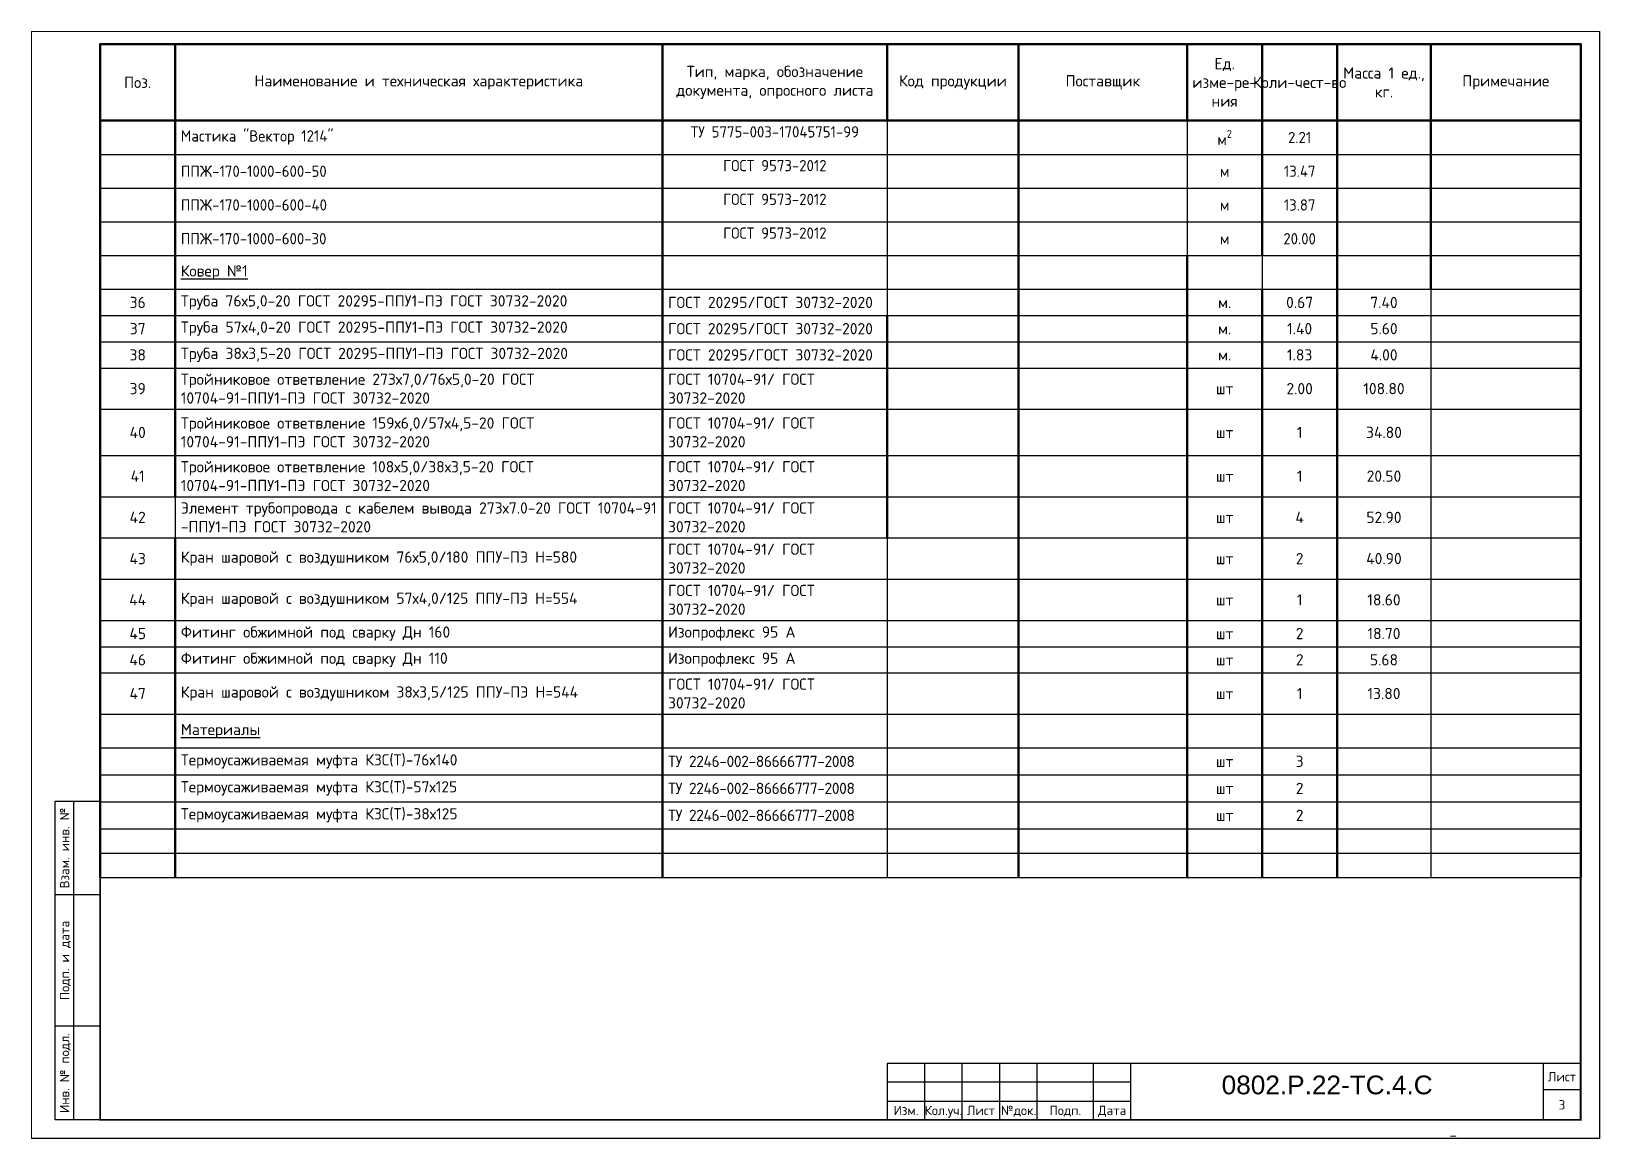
# Paper-space layout 'А3' of a CAD drawing. Header units: millimetres. Extents: x 0 to 418, y 0 to 295.
# The model-space entities are those that its viewports show. They can reach past a viewport. Long polylines and large blocks are cut down to what shows.
import ezdxf
from ezdxf.enums import TextEntityAlignment as Align

# ---------------------------------------------------------------- set-up
doc = ezdxf.new("R2010")
doc.units = ezdxf.units.MM
doc.layers.add('Таблица', color=3, linetype='Continuous', lineweight=30)
doc.styles.add('-ISOCPEUR-', font='isocpeur.TTF')
doc.styles.add('GOST-2.304_Type-B', font='GOST Common.ttf')
doc.styles.get("Standard").update_dxf_attribs({"font": 'arial.ttf'})

# ---------------------------------------------------------------- blocks, each defined once
blk = doc.blocks.new('*T181')
at = {"layer": 'Таблица', "color": 7, "lineweight": 50, "transparency": 16777216}
for p, q in [((0, 0), (395, 0)), ((0, 0), (0, -20.43)), ((20, 0), (20, -20.43)), ((150, 0), (150, -20.43)), ((210, 0), (210, -20.43)), ((245, 0), (245, -20.43)), ((290, 0), (290, -20.43)), ((310, 0), (310, -20.43)), ((330, 0), (330, -20.43)), ((355, 0), (355, -20.43)), ((395, 0), (395, -20.43))]:
    blk.add_line(p, q, dxfattribs=at)
at = {"layer": 'Таблица', "color": 0, "lineweight": 50, "transparency": 16777216}
for p, q in [((0, -20.43), (150, -20.43)), ((0, -20.43), (0, -222.37)), ((20, -20.43), (20, -120.77)), ((210, -20.43), (395, -20.43)), ((245, -20.43), (245, -222.37)), ((330, -20.43), (330, -65.43)), ((355, -20.43), (355, -65.43)), ((395, -20.43), (395, -222.37)), ((290, -56.43), (290, -65.43)), ((210, -72.43), (210, -131.77)), ((20, -131.77), (20, -222.37))]:
    blk.add_line(p, q, dxfattribs=at)
at = {"layer": 'Таблица', "color": 0, "linetype": 'ByBlock', "lineweight": 50, "transparency": 16777216}
for p, q in [((150, -20.43), (210, -20.43)), ((150, -20.43), (150, -222.37)), ((310, -20.43), (310, -56.43)), ((290, -65.43), (290, -222.37)), ((310, -65.43), (310, -222.37)), ((330, -65.43), (330, -222.37))]:
    blk.add_line(p, q, dxfattribs=at)
at = {"layer": 'Таблица', "color": 0, "linetype": 'ByBlock', "lineweight": -2, "transparency": 16777216}
for p, q in [((210, -20.43), (210, -72.43)), ((290, -20.43), (290, -56.43)), ((20, -29.43), (210, -29.43)), ((290, -29.43), (310, -29.43)), ((20, -38.43), (210, -38.43)), ((290, -38.43), (310, -38.43)), ((20, -47.43), (210, -47.43)), ((290, -47.43), (310, -47.43)), ((20, -56.43), (210, -56.43)), ((290, -56.43), (310, -56.43)), ((310, -56.43), (310, -65.43)), ((355, -65.43), (355, -222.37)), ((20, -120.77), (20, -131.77)), ((210, -131.77), (210, -222.37))]:
    blk.add_line(p, q, dxfattribs=at)
at = {"layer": 'Таблица', "color": 0, "lineweight": 25, "transparency": 16777216}
for p, q in [((0, -29.43), (20, -29.43)), ((210, -29.43), (245, -29.43)), ((330, -29.43), (395, -29.43)), ((0, -38.43), (20, -38.43)), ((210, -38.43), (245, -38.43)), ((330, -38.43), (395, -38.43)), ((0, -47.43), (20, -47.43)), ((210, -47.43), (245, -47.43)), ((330, -47.43), (395, -47.43)), ((0, -56.43), (20, -56.43)), ((210, -56.43), (245, -56.43)), ((330, -56.43), (395, -56.43)), ((0, -65.43), (20, -65.43)), ((210, -65.43), (290, -65.43)), ((310, -65.43), (395, -65.43)), ((0, -72.43), (20, -72.43)), ((210, -72.43), (245, -72.43)), ((355, -72.43), (395, -72.43)), ((0, -79.43), (20, -79.43)), ((210, -79.43), (245, -79.43)), ((355, -79.43), (395, -79.43)), ((0, -86.43), (20, -86.43)), ((210, -86.43), (245, -86.43)), ((355, -86.43), (395, -86.43)), ((0, -97.43), (20, -97.43)), ((210, -97.43), (245, -97.43)), ((355, -97.43), (395, -97.43)), ((0, -109.77), (20, -109.77)), ((210, -109.77), (245, -109.77)), ((355, -109.77), (395, -109.77)), ((0, -120.77), (20, -120.77)), ((210, -120.77), (245, -120.77)), ((355, -120.77), (395, -120.77)), ((0, -131.77), (20, -131.77)), ((210, -131.77), (245, -131.77)), ((355, -131.77), (395, -131.77)), ((0, -142.77), (20, -142.77)), ((210, -142.77), (245, -142.77)), ((355, -142.77), (395, -142.77)), ((0, -153.77), (20, -153.77)), ((210, -153.77), (245, -153.77)), ((355, -153.77), (395, -153.77)), ((0, -160.77), (20, -160.77)), ((210, -160.77), (245, -160.77)), ((355, -160.77), (395, -160.77)), ((0, -167.77), (20, -167.77)), ((210, -167.77), (245, -167.77)), ((355, -167.77), (395, -167.77)), ((0, -178.77), (20, -178.77)), ((210, -178.77), (245, -178.77)), ((355, -178.77), (395, -178.77)), ((0, -187.77), (20, -187.77)), ((210, -187.77), (245, -187.77)), ((355, -187.77), (395, -187.77)), ((0, -194.97), (20, -194.97)), ((210, -194.97), (245, -194.97)), ((355, -194.97), (395, -194.97)), ((0, -202.17), (20, -202.17)), ((210, -202.17), (245, -202.17)), ((355, -202.17), (395, -202.17)), ((0, -209.37), (20, -209.37)), ((210, -209.37), (245, -209.37)), ((355, -209.37), (395, -209.37)), ((0, -215.87), (20, -215.87)), ((210, -215.87), (245, -215.87)), ((355, -215.87), (395, -215.87)), ((0, -222.37), (20, -222.37)), ((210, -222.37), (245, -222.37)), ((355, -222.37), (395, -222.37))]:
    blk.add_line(p, q, dxfattribs=at)
at = {"layer": 'Таблица', "color": 0, "linetype": 'ByBlock', "lineweight": 25, "transparency": 16777216}
for p, q in [((245, -29.43), (290, -29.43)), ((310, -29.43), (330, -29.43)), ((245, -38.43), (290, -38.43)), ((310, -38.43), (330, -38.43)), ((245, -47.43), (290, -47.43)), ((310, -47.43), (330, -47.43)), ((245, -56.43), (290, -56.43)), ((310, -56.43), (330, -56.43)), ((20, -65.43), (210, -65.43)), ((290, -65.43), (310, -65.43)), ((20, -72.43), (210, -72.43)), ((245, -72.43), (355, -72.43)), ((20, -79.43), (210, -79.43)), ((245, -79.43), (355, -79.43)), ((20, -86.43), (210, -86.43)), ((245, -86.43), (355, -86.43)), ((20, -97.43), (210, -97.43)), ((245, -97.43), (355, -97.43)), ((20, -109.77), (210, -109.77)), ((245, -109.77), (355, -109.77)), ((20, -120.77), (210, -120.77)), ((245, -120.77), (355, -120.77)), ((20, -131.77), (210, -131.77)), ((245, -131.77), (355, -131.77)), ((20, -142.77), (210, -142.77)), ((245, -142.77), (355, -142.77)), ((20, -153.77), (210, -153.77)), ((245, -153.77), (355, -153.77)), ((20, -160.77), (210, -160.77)), ((245, -160.77), (355, -160.77)), ((20, -167.77), (210, -167.77)), ((245, -167.77), (355, -167.77)), ((20, -178.77), (210, -178.77)), ((245, -178.77), (355, -178.77)), ((20, -187.77), (210, -187.77)), ((245, -187.77), (355, -187.77)), ((20, -194.97), (210, -194.97)), ((245, -194.97), (355, -194.97)), ((20, -202.17), (210, -202.17)), ((245, -202.17), (355, -202.17)), ((20, -209.37), (210, -209.37)), ((245, -209.37), (355, -209.37)), ((20, -215.87), (210, -215.87)), ((245, -215.87), (355, -215.87)), ((20, -222.37), (210, -222.37)), ((245, -222.37), (355, -222.37))]:
    blk.add_line(p, q, dxfattribs=at)
at = {"layer": 'Таблица', "color": 7, "transparency": 16777216, "char_height": 3, "attachment_point": 5, "style": '-ISOCPEUR-'}
for s, insert, width in [('Ед. изме-ре- ния', (300, -10.22), 17), ('Наименование и техническая характеристика', (85, -10.22), 127), ('Тип, марка, обозначение документа, опросного листа', (180, -10.22), 57), ('Код продукции', (227.5, -10.22), 32), ('Поставщик', (267.5, -10.22), 42), ('Масса 1 ед., кг.', (342.5, -10.22), 22), ('Примечание', (375, -10.22), 37), ('Поз.', (10, -10.22), 17), ('Коли-чест-во', (320, -10.22), 17), ('36', (10, -68.93), 17), ('37', (10, -75.93), 17), ('38', (10, -82.93), 17), ('40', (10, -103.6), 17), ('41', (10, -115.27), 17), ('42', (10, -126.27), 17), ('43', (10, -137.27), 17), ('44', (10, -148.27), 17), ('47', (10, -173.27), 17)]:
    blk.add_mtext(s, dxfattribs=dict(at, insert=insert, width=width))
at = {"layer": 'Таблица', "color": 0, "transparency": 16777216, "char_height": 3}
for s, insert, width, attachment_point, style in [('Мастика "Вектор 1214"', (21.5, -24.93), 127, 4, 'GOST-2.304_Type-B'), ('ТУ 5775-003-17045751-99', (180, -21.93), 57, 2, 'GOST-2.304_Type-B'), ('\\A1;м{\\H0.7x;\\S2^ ;}', (300, -24.93), 17, 5, 'GOST-2.304_Type-B'), ('2.21', (320, -24.93), 17, 5, 'GOST-2.304_Type-B'), ('ППЖ-170-1000-600-50', (21.5, -33.93), 127, 4, 'GOST-2.304_Type-B'), ('ГОСТ 9573-2012', (180, -30.93), 57, 2, 'GOST-2.304_Type-B'), ('м', (300, -33.93), 17, 5, 'GOST-2.304_Type-B'), ('13.47', (320, -33.93), 17, 5, 'GOST-2.304_Type-B'), ('ППЖ-170-1000-600-40', (21.5, -42.93), 127, 4, 'GOST-2.304_Type-B'), ('ГОСТ 9573-2012', (180, -39.93), 57, 2, 'GOST-2.304_Type-B'), ('13.87', (320, -42.93), 17, 5, 'GOST-2.304_Type-B'), ('м', (300, -42.93), 17, 5, 'GOST-2.304_Type-B'), ('ГОСТ 9573-2012', (180, -48.93), 57, 2, 'GOST-2.304_Type-B'), ('ППЖ-170-1000-600-30', (21.5, -51.93), 127, 4, 'GOST-2.304_Type-B'), ('м', (300, -51.93), 17, 5, 'GOST-2.304_Type-B'), ('20.00', (320, -51.93), 17, 5, 'GOST-2.304_Type-B'), ('{\\LКовер №1}', (21.5, -60.93), 127, 4, '-ISOCPEUR-'), ('Труба 76х5,0-20 ГОСТ 20295-ППУ1-ПЭ ГОСТ 30732-2020', (21.5, -68.93), 127, 4, '-ISOCPEUR-'), ('ГОСТ 20295/ГОСТ 30732-2020^J', (151.5, -68.93), 57, 4, '-ISOCPEUR-'), ('м.', (300, -68.93), 17, 5, '-ISOCPEUR-'), ('0.67', (320, -68.93), 17, 5, '-ISOCPEUR-'), ('7.40', (342.5, -68.93), 22, 5, '-ISOCPEUR-'), ('Труба 57х4,0-20 ГОСТ 20295-ППУ1-ПЭ ГОСТ 30732-2020', (21.5, -75.93), 127, 4, '-ISOCPEUR-'), ('ГОСТ 20295/ГОСТ 30732-2020^J', (151.5, -75.93), 57, 4, '-ISOCPEUR-'), ('1.40', (320, -75.93), 17, 5, '-ISOCPEUR-'), ('5.60', (342.5, -75.93), 22, 5, '-ISOCPEUR-'), ('м.', (300, -75.93), 17, 5, '-ISOCPEUR-'), ('Труба 38х3,5-20 ГОСТ 20295-ППУ1-ПЭ ГОСТ 30732-2020', (21.5, -82.93), 127, 4, '-ISOCPEUR-'), ('ГОСТ 20295/ГОСТ 30732-2020^J', (151.5, -82.93), 57, 4, '-ISOCPEUR-'), ('м.', (300, -82.93), 17, 5, '-ISOCPEUR-'), ('1.83', (320, -82.93), 17, 5, '-ISOCPEUR-'), ('4.00', (342.5, -82.93), 22, 5, '-ISOCPEUR-'), ('39', (10, -91.93), 17, 5, '-ISOCPEUR-'), ('\\A1;Тройниковое ответвление 273х7,0/76х5,0-20 ГОСТ 10704-91-ППУ1-ПЭ ГОСТ 30732-2020', (21.5, -91.93), 127, 4, '-ISOCPEUR-'), ('\\A1;ГОСТ 10704-91{\\A0;/ ГОСТ 30732-2020}', (151.5, -91.93), 57, 4, '-ISOCPEUR-'), ('шт', (300, -91.93), 17, 5, '-ISOCPEUR-'), ('2.00', (320, -91.93), 17, 5, '-ISOCPEUR-'), ('108.80', (342.5, -91.93), 22, 5, '-ISOCPEUR-'), ('\\A1;Тройниковое ответвление 159х6,0/57х4,5-20 ГОСТ 10704-91-ППУ1-ПЭ ГОСТ 30732-2020', (21.5, -103.6), 127, 4, '-ISOCPEUR-'), ('\\A1;ГОСТ 10704-91{\\A0;/ ГОСТ 30732-2020}', (151.5, -103.6), 57, 4, '-ISOCPEUR-'), ('шт', (300, -103.6), 17, 5, '-ISOCPEUR-'), ('1', (320, -103.6), 17, 5, '-ISOCPEUR-'), ('34.80', (342.5, -103.6), 22, 5, '-ISOCPEUR-'), ('\\A1;Тройниковое ответвление 108х5,0/38х3,5-20 ГОСТ 10704-91-ППУ1-ПЭ ГОСТ 30732-2020', (21.5, -115.27), 127, 4, '-ISOCPEUR-'), ('\\A1;ГОСТ 10704-91{\\A0;/ ГОСТ 30732-2020}', (151.5, -115.27), 57, 4, '-ISOCPEUR-'), ('шт', (300, -115.27), 17, 5, '-ISOCPEUR-'), ('1', (320, -115.27), 17, 5, '-ISOCPEUR-'), ('20.50', (342.5, -115.27), 22, 5, '-ISOCPEUR-'), ('Элемент трубопровода с кабелем вывода 273х7.0-20 {\\A1;ГОСТ 10704-91 -ППУ1-ПЭ ГОСТ 30732-2020}', (21.5, -126.27), 127, 4, '-ISOCPEUR-'), ('\\A1;ГОСТ 10704-91{\\A0;/ ГОСТ 30732-2020}', (151.5, -126.27), 57, 4, '-ISOCPEUR-'), ('4', (320, -126.27), 17, 5, '-ISOCPEUR-'), ('52.90', (342.5, -126.27), 22, 5, '-ISOCPEUR-'), ('шт', (300, -126.27), 17, 5, '-ISOCPEUR-'), ('\\A1;ГОСТ 10704-91{\\A0;/ ГОСТ 30732-2020}', (151.5, -137.27), 57, 4, '-ISOCPEUR-'), ('\\A1;Кран шаровой с воздушником 76х5,0/180 ППУ-ПЭ Н=580', (21.5, -137.27), 127, 4, '-ISOCPEUR-'), ('шт', (300, -137.27), 17, 5, '-ISOCPEUR-'), ('2', (320, -137.27), 17, 5, '-ISOCPEUR-'), ('40.90', (342.5, -137.27), 22, 5, '-ISOCPEUR-'), ('\\A1;Кран шаровой с воздушником 57х4,0/125 ППУ-ПЭ Н=554', (21.5, -148.27), 127, 4, '-ISOCPEUR-'), ('\\A1;ГОСТ 10704-91{\\A0;/ ГОСТ 30732-2020}', (151.5, -148.27), 57, 4, '-ISOCPEUR-'), ('шт', (300, -148.27), 17, 5, '-ISOCPEUR-'), ('1', (320, -148.27), 17, 5, '-ISOCPEUR-'), ('18.60', (342.5, -148.27), 22, 5, '-ISOCPEUR-'), ('45', (10, -157.27), 17, 5, '-ISOCPEUR-'), ('Фитинг обжимной под сварку Дн 160', (21.5, -157.27), 127, 4, '-ISOCPEUR-'), ('Изопрофлекс 95 А', (151.5, -157.27), 57, 4, '-ISOCPEUR-'), ('шт', (300, -157.27), 17, 5, '-ISOCPEUR-'), ('2', (320, -157.27), 17, 5, '-ISOCPEUR-'), ('18.70', (342.5, -157.27), 22, 5, '-ISOCPEUR-'), ('46', (10, -164.27), 17, 5, '-ISOCPEUR-'), ('Фитинг обжимной под сварку Дн 110', (21.5, -164.27), 127, 4, '-ISOCPEUR-'), ('Изопрофлекс 95 А', (151.5, -164.27), 57, 4, '-ISOCPEUR-'), ('2', (320, -164.27), 17, 5, '-ISOCPEUR-'), ('5.68', (342.5, -164.27), 22, 5, '-ISOCPEUR-'), ('шт', (300, -164.27), 17, 5, '-ISOCPEUR-'), ('\\A1;Кран шаровой с воздушником 38х3,5/125 ППУ-ПЭ Н=544', (21.5, -173.27), 127, 4, '-ISOCPEUR-'), ('\\A1;ГОСТ 10704-91{\\A0;/ ГОСТ 30732-2020}', (151.5, -173.27), 57, 4, '-ISOCPEUR-'), ('шт', (300, -173.27), 17, 5, '-ISOCPEUR-'), ('1', (320, -173.27), 17, 5, '-ISOCPEUR-'), ('13.80', (342.5, -173.27), 22, 5, '-ISOCPEUR-'), ('{\\LМатериалы}', (21.5, -183.27), 127, 4, '-ISOCPEUR-'), ('Термоусаживаемая муфта КЗС(Т)-76х140', (21.5, -191.37), 127, 4, '-ISOCPEUR-'), ('{\\T0.95;ТУ 2246-002-86666777-2008}', (151.5, -191.37), 57, 4, '-ISOCPEUR-'), ('шт', (300, -191.37), 17, 5, '-ISOCPEUR-'), ('3', (320, -191.37), 17, 5, '-ISOCPEUR-'), ('Термоусаживаемая муфта КЗС(Т)-57х125', (21.5, -198.57), 127, 4, '-ISOCPEUR-'), ('{\\T0.95;ТУ 2246-002-86666777-2008}', (151.5, -198.57), 57, 4, '-ISOCPEUR-'), ('шт', (300, -198.57), 17, 5, '-ISOCPEUR-'), ('2', (320, -198.57), 17, 5, '-ISOCPEUR-'), ('Термоусаживаемая муфта КЗС(Т)-38х125', (21.5, -205.77), 127, 4, '-ISOCPEUR-'), ('{\\T0.95;ТУ 2246-002-86666777-2008}', (151.5, -205.77), 57, 4, '-ISOCPEUR-'), ('2', (320, -205.77), 17, 5, '-ISOCPEUR-'), ('шт', (300, -205.77), 17, 5, '-ISOCPEUR-')]:
    blk.add_mtext(s, dxfattribs=dict(at, insert=insert, width=width, attachment_point=attachment_point, style=style))

msp = doc.modelspace()

# ---------------------------------------------------------------- linework, layer by layer
for p, q in [((6708.274, 1180.694), (6708.274, 1265.694)), ((6715.274, 1240.694), (6703.274, 1240.694)), ((6715.274, 1205.694), (6703.274, 1205.694)), ((6935.274, 1180.694), (6935.274, 1195.694)), ((6945.274, 1180.694), (6945.274, 1195.694)), ((6955.274, 1180.694), (6955.274, 1195.694)), ((6965.274, 1180.694), (6965.274, 1195.694)), ((6980.274, 1180.694), (6980.274, 1195.694)), ((6990.274, 1180.694), (6990.274, 1195.694)), ((7100.274, 1195.694), (7100.274, 1180.694)), ((6990.274, 1190.694), (6925.274, 1190.694)), ((7110.274, 1188.694), (7100.274, 1188.694)), ((6925.274, 1185.694), (6990.274, 1185.694))]:
    msp.add_line(p, q)
for points in [[(6695.274, 1472.694), (7115.274, 1472.694), (7115.274, 1175.694), (6695.274, 1175.694)], [(6715.274, 1180.694), (6703.274, 1180.694), (6703.274, 1265.694), (6715.274, 1265.694)], [(6925.274, 1180.694), (7110.274, 1180.694), (7110.274, 1195.694), (6925.274, 1195.694)]]:
    msp.add_lwpolyline(points, close=True)
at = {"const_width": 0.5}
msp.add_lwpolyline([(6715.274, 1467.694), (7110.274, 1467.694), (7110.274, 1180.694), (6715.274, 1180.694)], close=True, dxfattribs=at)

# ---------------------------------------------------------------- block references
msp.add_blockref('*T181', (6715.274, 1467.694))

# ---------------------------------------------------------------- texts
at = {"style": '-ISOCPEUR-'}
for s, p in [('Взам. инв. №', (6705.774, 1253.194)), ('Подп. и дата', (6705.774, 1223.194)), ('Инв. № подл.', (6705.774, 1193.194))]:
    msp.add_text(s, height=2.5, rotation=90, dxfattribs=at).set_placement(p, align=Align.MIDDLE_CENTER)
for s, p in [('Лист', (7105.274, 1192.194)), ('Изм.', (6930.274, 1183.194)), ('Кол.уч.', (6940.274, 1183.194)), ('Лист', (6950.274, 1183.194)), ('№док.', (6960.274, 1183.194)), ('Подп.', (6972.774, 1183.194)), ('Дата', (6985.274, 1183.194))]:
    msp.add_text(s, height=2.5, dxfattribs=at).set_placement(p, align=Align.MIDDLE_CENTER)
at = {"insert": (7014.471, 1192.502), "char_height": 5, "width": 38.55785, "attachment_point": 1}
msp.add_mtext('0802.Р.22-ТС.4.С', dxfattribs=at)
at = {"style": '-ISOCPEUR-'}
msp.add_attdef('3', text='*', height=2.5, dxfattribs=at).set_placement((7105.274, 1184.694), align=Align.MIDDLE_CENTER)
at = {"style": '-ISOCPEUR-', "flags": 8}
msp.add_attdef('_', text='Формат', height=3, dxfattribs=at).set_placement((7076.246, 1177.949), align=Align.MIDDLE_CENTER)

psp = doc.layouts.new('А3')

# ---------------------------------------------------------------- viewports
at = {"layer": '0'}
psp.add_viewport(center=(209.21, 147.71), size=(418.41, 295.4095), view_center_point=(6906.114, 1323.381), view_height=295.40973, dxfattribs=at)

doc.saveas('drawing.dxf')
